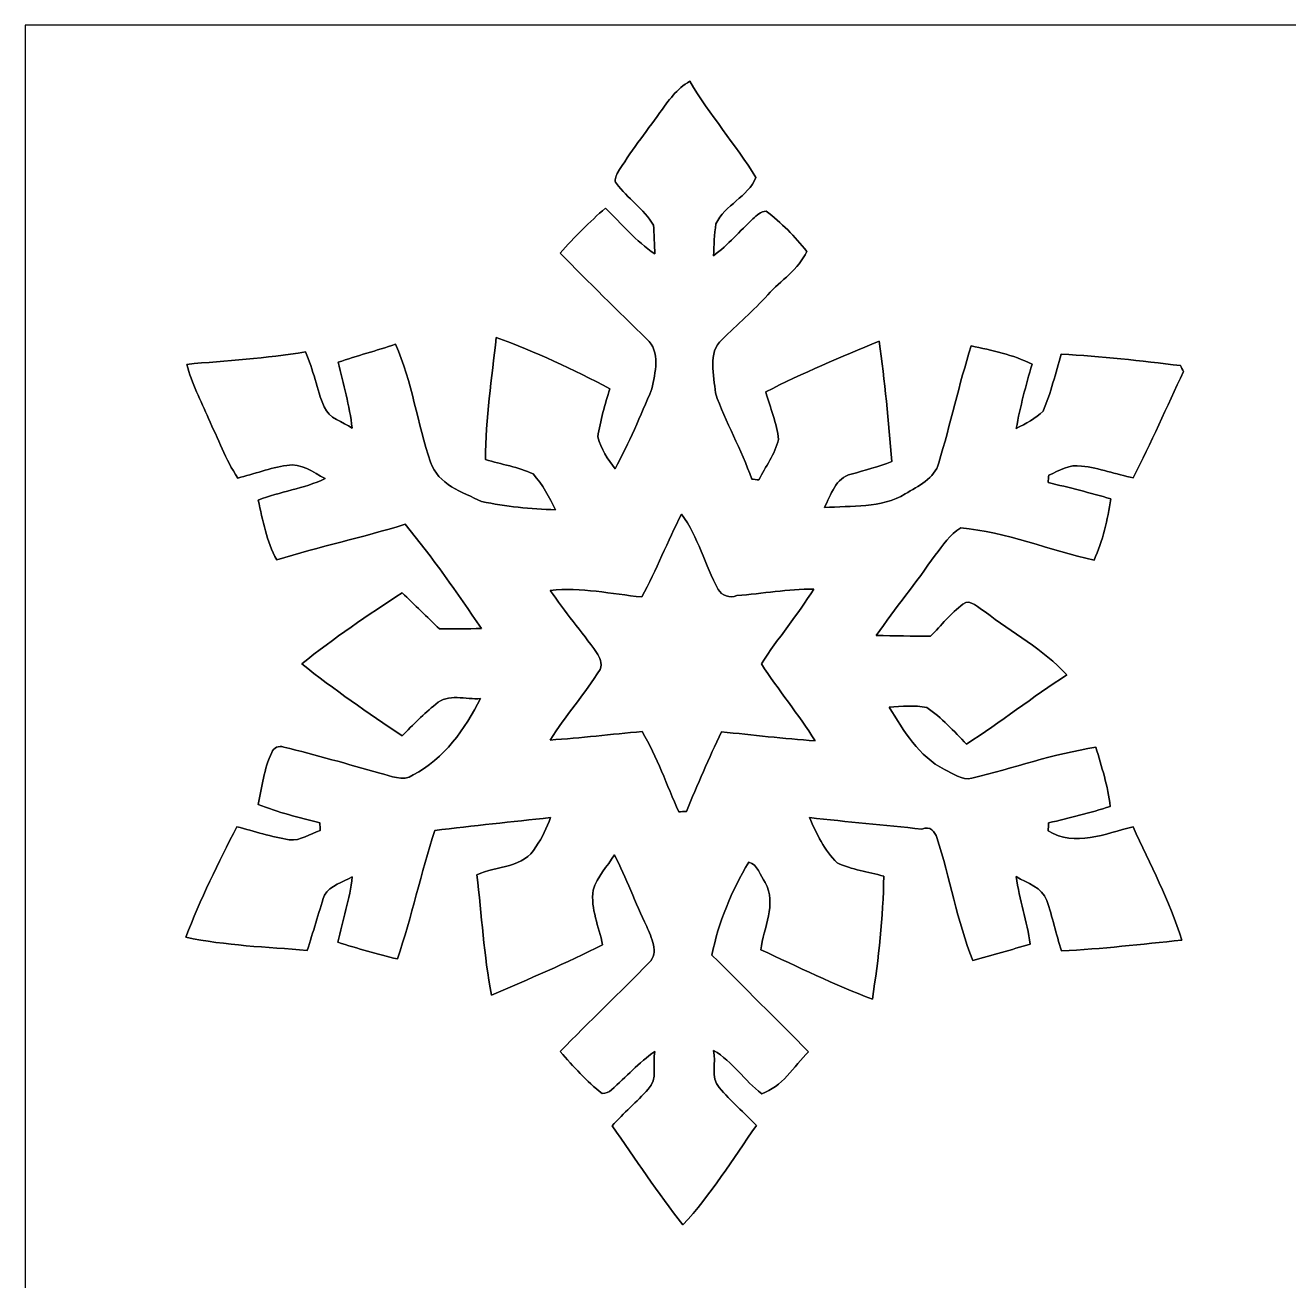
# Model space of a CAD drawing. Header units: centimetres. Extents: x -16.8 to 16.8, y -16.7 to 16.7.
# Drawn here: x -16.77 to 0, y 0 to 16.67 of the extents above; entities that cross this region are included whole.
import ezdxf

# ---------------------------------------------------------------- set-up
doc = ezdxf.new("R2010")
doc.units = ezdxf.units.CM
doc.header["$MEASUREMENT"] = 0
doc.layers.add('Layer 1', color=7, linetype='Continuous')

msp = doc.modelspace()

# ---------------------------------------------------------------- linework, layer by layer
at = {"layer": 'Layer 1', "color": 7}
for points, knots in [([(-16.77458, 16.66875), (-16.77458, 16.66875), (16.77458, 16.66875), (16.77458, 16.66875), (16.77458, 16.66875), (16.77458, 16.66875), (16.77458, -16.66875), (16.77458, -16.66875), (16.77458, -16.66875), (16.77458, -16.66875), (-16.77458, -16.66875), (-16.77458, -16.66875), (-16.77458, -16.66875), (-16.77458, -16.66875), (-16.77458, 16.66875), (-16.77458, 16.66875), (-16.77458, 16.66875), (-16.77458, 16.66875), (-16.77458, 16.66875), (-16.77458, 16.66875)], [0, 0, 0, 0, 0.16666667, 0.16666667, 0.16666667, 0.16666667, 0.33333333, 0.33333333, 0.33333333, 0.33333333, 0.5, 0.5, 0.5, 0.5, 0.66666667, 0.66666667, 0.66666667, 0.66666667, 1, 1, 1, 1]), ([(-8.34954, 15.50917), (-8.53899, 15.24035), (-8.74607, 14.98353), (-8.9154, 14.70131), (-8.9154, 14.70131), (-8.93304, 14.6625), (-8.95879, 14.60782), (-8.92704, 14.56937), (-8.92704, 14.56937), (-8.77782, 14.37217), (-8.56333, 14.22894), (-8.43315, 14.01621), (-8.43315, 14.01621), (-8.42892, 13.92096), (-8.42045, 13.73046), (-8.41657, 13.63521), (-8.41657, 13.63521), (-8.66634, 13.7989), (-8.85825, 14.0335), (-9.06921, 14.24164), (-9.06921, 14.24164), (-9.28441, 14.05819), (-9.48408, 13.85641), (-9.67211, 13.64509), (-9.67211, 13.64509), (-9.29711, 13.25562), (-8.90799, 12.88062), (-8.52135, 12.50315), (-8.52135, 12.50315), (-8.33684, 12.33452), (-8.41234, 12.05477), (-8.45608, 11.84063), (-8.45608, 11.84063), (-8.60284, 11.48009), (-8.76371, 11.12379), (-8.94292, 10.77807), (-8.94292, 10.77807), (-9.04416, 10.90436), (-9.12671, 11.04653), (-9.17258, 11.20246), (-9.17258, 11.20246), (-9.14118, 11.42118), (-9.07944, 11.63355), (-9.01206, 11.84346), (-9.01206, 11.84346), (-9.50031, 12.09957), (-10.0016, 12.3384), (-10.5216, 12.52255), (-10.5216, 12.52255), (-10.58122, 11.98457), (-10.66377, 11.44658), (-10.66377, 10.90401), (-10.66377, 10.90401), (-10.45422, 10.83733), (-10.22914, 10.80488), (-10.02983, 10.71139), (-10.02983, 10.71139), (-9.90776, 10.56993), (-9.81498, 10.40412), (-9.73596, 10.23514), (-9.73596, 10.23514), (-10.0644, 10.2489), (-10.39566, 10.27324), (-10.71598, 10.34768), (-10.71598, 10.34768), (-10.97104, 10.46656), (-11.29594, 10.57487), (-11.39331, 10.86838), (-11.39331, 10.86838), (-11.56864, 11.38449), (-11.63849, 11.93271), (-11.85863, 12.43471), (-11.85863, 12.43471), (-12.1098, 12.34652), (-12.36874, 12.28231), (-12.62027, 12.19482), (-12.62027, 12.19482), (-12.54619, 11.90625), (-12.47175, 11.61732), (-12.43365, 11.32134), (-12.43365, 11.32134), (-12.56101, 11.40495), (-12.74163, 11.44834), (-12.80583, 11.60145), (-12.80583, 11.60145), (-12.90814, 11.83781), (-12.94483, 12.09781), (-13.0556, 12.33099), (-13.0556, 12.33099), (-13.57701, 12.24739), (-14.10476, 12.21669), (-14.63005, 12.16695), (-14.63005, 12.16695), (-14.56549, 11.91542), (-14.44413, 11.68435), (-14.34218, 11.44693), (-14.34218, 11.44693), (-14.21624, 11.18235), (-14.1157, 10.9033), (-13.95377, 10.65742), (-13.95377, 10.65742), (-13.73611, 10.70998), (-13.5255, 10.79253), (-13.3036, 10.82499), (-13.3036, 10.82499), (-13.10852, 10.86414), (-12.95471, 10.73009), (-12.79384, 10.64966), (-12.79384, 10.64966), (-13.07571, 10.51384), (-13.39286, 10.47785), (-13.68319, 10.36391), (-13.68319, 10.36391), (-13.61793, 10.09544), (-13.57242, 9.81534), (-13.43589, 9.57157), (-13.43589, 9.57157), (-12.87216, 9.74478), (-12.29466, 9.86825), (-11.73127, 10.04358), (-11.73127, 10.04358), (-11.36721, 9.60332), (-11.04089, 9.13236), (-10.71845, 8.6614), (-10.71845, 8.6614), (-10.90366, 8.6487), (-11.08992, 8.65611), (-11.27513, 8.65364), (-11.27513, 8.65364), (-11.43988, 8.8138), (-11.60427, 8.97361), (-11.76902, 9.13342), (-11.76902, 9.13342), (-12.22657, 8.83849), (-12.67707, 8.53158), (-13.10181, 8.19079), (-13.10181, 8.19079), (-12.67707, 7.84895), (-12.22446, 7.54027), (-11.77184, 7.23618), (-11.77184, 7.23618), (-11.62509, 7.37764), (-11.48468, 7.52687), (-11.32558, 7.65492), (-11.32558, 7.65492), (-11.16295, 7.8045), (-10.92376, 7.71207), (-10.72903, 7.72866), (-10.72903, 7.72866), (-10.93541, 7.32719), (-11.21516, 6.9282), (-11.62262, 6.71548), (-11.62262, 6.71548), (-11.76091, 6.61987), (-11.92601, 6.70772), (-12.06782, 6.737), (-12.06782, 6.737), (-12.49045, 6.86188), (-12.9159, 6.97865), (-13.34347, 7.08589), (-13.34347, 7.08589), (-13.40626, 7.10882), (-13.47893, 7.07743), (-13.50292, 7.01428), (-13.50292, 7.01428), (-13.60346, 6.79767), (-13.62957, 6.55532), (-13.68425, 6.3246), (-13.68425, 6.3246), (-13.41896, 6.2163), (-13.13921, 6.15174), (-12.86263, 6.07766), (-12.86263, 6.07766), (-12.86157, 6.05226), (-12.8591, 6.00146), (-12.85804, 5.97606), (-12.85804, 5.97606), (-12.99281, 5.93372), (-13.12157, 5.83706), (-13.26903, 5.85364), (-13.26903, 5.85364), (-13.50469, 5.89456), (-13.73329, 5.96512), (-13.96365, 6.02791), (-13.96365, 6.02791), (-14.21448, 5.55131), (-14.44907, 5.06271), (-14.64451, 4.56036), (-14.64451, 4.56036), (-14.11393, 4.45029), (-13.5696, 4.42948), (-13.03091, 4.38609), (-13.03091, 4.38609), (-12.95083, 4.62915), (-12.88486, 4.87715), (-12.80195, 5.11916), (-12.80195, 5.11916), (-12.72611, 5.25392), (-12.55642, 5.28779), (-12.43295, 5.36399), (-12.43295, 5.36399), (-12.4647, 5.06765), (-12.56065, 4.78473), (-12.62309, 4.49439), (-12.62309, 4.49439), (-12.3631, 4.41078), (-12.10063, 4.33246), (-11.83393, 4.2732), (-11.83393, 4.2732), (-11.64273, 4.83411), (-11.52031, 5.41479), (-11.33793, 5.97817), (-11.33793, 5.97817), (-10.82675, 6.04167), (-10.31381, 6.09141), (-9.80193, 6.14997), (-9.80193, 6.14997), (-9.84814, 6.01274), (-9.91023, 5.88045), (-9.99596, 5.76298), (-9.99596, 5.76298), (-10.14589, 5.47405), (-10.51666, 5.51533), (-10.77807, 5.38868), (-10.77807, 5.38868), (-10.71598, 4.85599), (-10.68564, 4.31835), (-10.5851, 3.7906), (-10.5851, 3.7906), (-10.09015, 4.0072), (-9.59097, 4.21569), (-9.10943, 4.46052), (-9.10943, 4.46052), (-9.15811, 4.70112), (-9.271, 4.93571), (-9.23502, 5.18583), (-9.23502, 5.18583), (-9.18139, 5.36222), (-9.04663, 5.50016), (-8.95279, 5.65468), (-8.95279, 5.65468), (-8.79193, 5.34635), (-8.67763, 5.0165), (-8.52346, 4.70464), (-8.52346, 4.70464), (-8.46808, 4.56106), (-8.35272, 4.35434), (-8.49171, 4.22416), (-8.49171, 4.22416), (-8.87977, 3.82552), (-9.28546, 3.44382), (-9.6714, 3.04236), (-9.6714, 3.04236), (-9.49854, 2.84445), (-9.32251, 2.64619), (-9.11437, 2.48461), (-9.11437, 2.48461), (-9.06886, 2.48567), (-9.02476, 2.50366), (-8.99125, 2.53541), (-8.99125, 2.53541), (-8.79934, 2.70475), (-8.62577, 2.89525), (-8.41763, 3.04553), (-8.41763, 3.04553), (-8.4515, 2.88466), (-8.37106, 2.673), (-8.50265, 2.54247), (-8.50265, 2.54247), (-8.65823, 2.37631), (-8.82968, 2.22603), (-8.98313, 2.0574), (-8.98313, 2.0574), (-8.67798, 1.61325), (-8.37389, 1.16734), (-8.04333, 0.74119), (-8.04333, 0.74119), (-7.67292, 1.14229), (-7.38011, 1.61219), (-7.0679, 2.05916), (-7.0679, 2.05916), (-7.22771, 2.23238), (-7.40939, 2.38513), (-7.56179, 2.56505), (-7.56179, 2.56505), (-7.68421, 2.69558), (-7.59707, 2.9016), (-7.63552, 3.05611), (-7.63552, 3.05611), (-7.38293, 2.91324), (-7.22806, 2.6543), (-6.99735, 2.48356), (-6.99735, 2.48356), (-6.72924, 2.57034), (-6.56731, 2.84409), (-6.37646, 3.03953), (-6.37646, 3.03953), (-6.79979, 3.47098), (-7.23089, 3.89467), (-7.65739, 4.32329), (-7.65739, 4.32329), (-7.57343, 4.75791), (-7.39493, 5.17843), (-7.1695, 5.55696), (-7.1695, 5.55696), (-7.04638, 5.52909), (-7.01887, 5.37528), (-6.95113, 5.28602), (-6.95113, 5.28602), (-6.79379, 5.0038), (-6.97371, 4.68454), (-7.01005, 4.39349), (-7.01005, 4.39349), (-6.51792, 4.17054), (-6.03321, 3.92924), (-5.52768, 3.73803), (-5.52768, 3.73803), (-5.44442, 4.27884), (-5.38445, 4.82388), (-5.37704, 5.37175), (-5.37704, 5.37175), (-5.58412, 5.42819), (-5.80143, 5.45677), (-5.99687, 5.54814), (-5.99687, 5.54814), (-6.16409, 5.71606), (-6.26921, 5.93302), (-6.36094, 6.14892), (-6.36094, 6.14892), (-5.86458, 6.09036), (-5.36646, 6.05367), (-4.87045, 5.9944), (-4.87045, 5.9944), (-4.76003, 6.04732), (-4.699, 5.95842), (-4.67078, 5.88327), (-4.67078, 5.88327), (-4.49686, 5.34458), (-4.40443, 4.78049), (-4.19523, 4.25309), (-4.19523, 4.25309), (-3.94088, 4.32576), (-3.68512, 4.3942), (-3.43076, 4.46758), (-3.43076, 4.46758), (-3.47627, 4.77026), (-3.57646, 5.06166), (-3.61703, 5.3654), (-3.61703, 5.3654), (-3.47345, 5.27579), (-3.27237, 5.22464), (-3.21204, 5.04931), (-3.21204, 5.04931), (-3.13655, 4.82953), (-3.08857, 4.60093), (-3.0159, 4.37974), (-3.0159, 4.37974), (-2.4825, 4.40549), (-1.95121, 4.46793), (-1.41958, 4.5212), (-1.41958, 4.5212), (-1.5808, 5.04437), (-1.84009, 5.53085), (-2.06693, 6.02791), (-2.06693, 6.02791), (-2.43558, 5.93619), (-2.83492, 5.75451), (-3.1944, 5.97288), (-3.1944, 5.97288), (-3.19299, 5.99934), (-3.19017, 6.05226), (-3.18876, 6.07871), (-3.18876, 6.07871), (-2.91289, 6.14151), (-2.63843, 6.21171), (-2.36855, 6.29708), (-2.36855, 6.29708), (-2.40101, 6.56625), (-2.48356, 6.82484), (-2.56152, 7.08307), (-2.56152, 7.08307), (-3.12138, 6.99594), (-3.65689, 6.80508), (-4.20617, 6.67209), (-4.20617, 6.67209), (-4.33917, 6.63892), (-4.45664, 6.7377), (-4.57094, 6.78744), (-4.57094, 6.78744), (-4.91208, 6.9596), (-5.11069, 7.30215), (-5.30437, 7.61471), (-5.30437, 7.61471), (-5.13856, 7.626), (-4.96746, 7.64293), (-4.80448, 7.61118), (-4.80448, 7.61118), (-4.60622, 7.47818), (-4.44606, 7.29474), (-4.27919, 7.12505), (-4.27919, 7.12505), (-3.82517, 7.41609), (-3.40007, 7.75053), (-2.94781, 8.04439), (-2.94781, 8.04439), (-3.25473, 8.38623), (-3.67418, 8.60107), (-4.03225, 8.88259), (-4.03225, 8.88259), (-4.11268, 8.92069), (-4.22557, 9.06533), (-4.32541, 8.98243), (-4.32541, 8.98243), (-4.48628, 8.86072), (-4.61328, 8.70056), (-4.75474, 8.55768), (-4.75474, 8.55768), (-4.99533, 8.55839), (-5.23558, 8.56121), (-5.47582, 8.5665), (-5.47582, 8.5665), (-5.22393, 8.92881), (-4.94453, 9.27135), (-4.69441, 9.63471), (-4.69441, 9.63471), (-4.5907, 9.76277), (-4.49721, 9.90812), (-4.35398, 9.99596), (-4.35398, 9.99596), (-3.74721, 9.93987), (-3.17676, 9.69786), (-2.58445, 9.56698), (-2.58445, 9.56698), (-2.46874, 9.82486), (-2.40383, 10.10285), (-2.36114, 10.38154), (-2.36114, 10.38154), (-2.63701, 10.46127), (-2.91606, 10.53006), (-3.19476, 10.59956), (-3.19476, 10.59956), (-3.19264, 10.6239), (-3.18805, 10.67294), (-3.18594, 10.69728), (-3.18594, 10.69728), (-3.04553, 10.75267), (-2.90971, 10.84509), (-2.7499, 10.81581), (-2.7499, 10.81581), (-2.51601, 10.79147), (-2.29411, 10.70504), (-2.0634, 10.6613), (-2.0634, 10.6613), (-1.82915, 11.12555), (-1.61713, 11.60039), (-1.39806, 12.0717), (-1.39806, 12.0717), (-1.40794, 12.09111), (-1.42734, 12.13026), (-1.43722, 12.14967), (-1.43722, 12.14967), (-1.96321, 12.21246), (-2.49026, 12.27596), (-3.01978, 12.30171), (-3.01978, 12.30171), (-3.09598, 12.04877), (-3.15701, 11.78983), (-3.25967, 11.54606), (-3.25967, 11.54606), (-3.36197, 11.44799), (-3.49144, 11.38026), (-3.61774, 11.31605), (-3.61774, 11.31605), (-3.56411, 11.60427), (-3.49144, 11.88791), (-3.40748, 12.16836), (-3.40748, 12.16836), (-3.66078, 12.29501), (-3.94123, 12.35216), (-4.21569, 12.41249), (-4.21569, 12.41249), (-4.37621, 11.89919), (-4.49263, 11.3732), (-4.64644, 10.85779), (-4.64644, 10.85779), (-4.69971, 10.6486), (-4.9209, 10.55052), (-5.09058, 10.44787), (-5.09058, 10.44787), (-5.41055, 10.25137), (-5.80672, 10.29229), (-6.1655, 10.26477), (-6.1655, 10.26477), (-6.07766, 10.43129), (-6.01521, 10.66377), (-5.80743, 10.70822), (-5.80743, 10.70822), (-5.62751, 10.76149), (-5.44513, 10.80911), (-5.26909, 10.87579), (-5.26909, 10.87579), (-5.31566, 11.40919), (-5.36081, 11.94329), (-5.43842, 12.47352), (-5.43842, 12.47352), (-5.94431, 12.26079), (-6.45583, 12.05583), (-6.94231, 11.80077), (-6.94231, 11.80077), (-6.88693, 11.59051), (-6.79309, 11.38661), (-6.77369, 11.16894), (-6.77369, 11.16894), (-6.82308, 10.97527), (-6.94584, 10.80805), (-7.03721, 10.63272), (-7.03721, 10.63272), (-7.06049, 10.63554), (-7.10671, 10.64119), (-7.12999, 10.64401), (-7.12999, 10.64401), (-7.26475, 11.0363), (-7.47889, 11.39649), (-7.61259, 11.78842), (-7.61259, 11.78842), (-7.62706, 12.01491), (-7.7216, 12.32253), (-7.52228, 12.49609), (-7.52228, 12.49609), (-7.32226, 12.69612), (-7.10565, 12.87956), (-6.91656, 13.09052), (-6.91656, 13.09052), (-6.74688, 13.28138), (-6.50558, 13.42496), (-6.39974, 13.66555), (-6.39974, 13.66555), (-6.55355, 13.86699), (-6.73841, 14.04585), (-6.93773, 14.20213), (-6.93773, 14.20213), (-7.00934, 14.19684), (-7.06402, 14.14639), (-7.11376, 14.09982), (-7.11376, 14.09982), (-7.28592, 13.93472), (-7.44361, 13.75269), (-7.63517, 13.60911), (-7.63517, 13.60911), (-7.63411, 13.75163), (-7.62423, 13.89309), (-7.60589, 14.03315), (-7.60589, 14.03315), (-7.48736, 14.28291), (-7.17726, 14.39086), (-7.0739, 14.64733), (-7.0739, 14.64733), (-7.34624, 15.08689), (-7.68668, 15.48024), (-7.95267, 15.92474), (-7.95267, 15.92474), (-8.12271, 15.82773), (-8.23701, 15.66369), (-8.34954, 15.50917), (-8.34954, 15.50917), (-8.34954, 15.50917), (-8.34954, 15.50917), (-8.34954, 15.50917)], [0, 0, 0, 0, 0.00699301, 0.00699301, 0.00699301, 0.00699301, 0.01398601, 0.01398601, 0.01398601, 0.01398601, 0.02097902, 0.02097902, 0.02097902, 0.02097902, 0.02797203, 0.02797203, 0.02797203, 0.02797203, 0.03496503, 0.03496503, 0.03496503, 0.03496503, 0.04195804, 0.04195804, 0.04195804, 0.04195804, 0.04895105, 0.04895105, 0.04895105, 0.04895105, 0.05594406, 0.05594406, 0.05594406, 0.05594406, 0.06293706, 0.06293706, 0.06293706, 0.06293706, 0.06993007, 0.06993007, 0.06993007, 0.06993007, 0.07692308, 0.07692308, 0.07692308, 0.07692308, 0.08391608, 0.08391608, 0.08391608, 0.08391608, 0.09090909, 0.09090909, 0.09090909, 0.09090909, 0.0979021, 0.0979021, 0.0979021, 0.0979021, 0.1048951, 0.1048951, 0.1048951, 0.1048951, 0.11188811, 0.11188811, 0.11188811, 0.11188811, 0.11888112, 0.11888112, 0.11888112, 0.11888112, 0.12587413, 0.12587413, 0.12587413, 0.12587413, 0.13286713, 0.13286713, 0.13286713, 0.13286713, 0.13986014, 0.13986014, 0.13986014, 0.13986014, 0.14685315, 0.14685315, 0.14685315, 0.14685315, 0.15384615, 0.15384615, 0.15384615, 0.15384615, 0.16083916, 0.16083916, 0.16083916, 0.16083916, 0.16783217, 0.16783217, 0.16783217, 0.16783217, 0.17482517, 0.17482517, 0.17482517, 0.17482517, 0.18181818, 0.18181818, 0.18181818, 0.18181818, 0.18881119, 0.18881119, 0.18881119, 0.18881119, 0.1958042, 0.1958042, 0.1958042, 0.1958042, 0.2027972, 0.2027972, 0.2027972, 0.2027972, 0.20979021, 0.20979021, 0.20979021, 0.20979021, 0.21678322, 0.21678322, 0.21678322, 0.21678322, 0.22377622, 0.22377622, 0.22377622, 0.22377622, 0.23076923, 0.23076923, 0.23076923, 0.23076923, 0.23776224, 0.23776224, 0.23776224, 0.23776224, 0.24475524, 0.24475524, 0.24475524, 0.24475524, 0.25174825, 0.25174825, 0.25174825, 0.25174825, 0.25874126, 0.25874126, 0.25874126, 0.25874126, 0.26573427, 0.26573427, 0.26573427, 0.26573427, 0.27272727, 0.27272727, 0.27272727, 0.27272727, 0.27972028, 0.27972028, 0.27972028, 0.27972028, 0.28671329, 0.28671329, 0.28671329, 0.28671329, 0.29370629, 0.29370629, 0.29370629, 0.29370629, 0.3006993, 0.3006993, 0.3006993, 0.3006993, 0.30769231, 0.30769231, 0.30769231, 0.30769231, 0.31468531, 0.31468531, 0.31468531, 0.31468531, 0.32167832, 0.32167832, 0.32167832, 0.32167832, 0.32867133, 0.32867133, 0.32867133, 0.32867133, 0.33566434, 0.33566434, 0.33566434, 0.33566434, 0.34265734, 0.34265734, 0.34265734, 0.34265734, 0.34965035, 0.34965035, 0.34965035, 0.34965035, 0.35664336, 0.35664336, 0.35664336, 0.35664336, 0.36363636, 0.36363636, 0.36363636, 0.36363636, 0.37062937, 0.37062937, 0.37062937, 0.37062937, 0.37762238, 0.37762238, 0.37762238, 0.37762238, 0.38461538, 0.38461538, 0.38461538, 0.38461538, 0.39160839, 0.39160839, 0.39160839, 0.39160839, 0.3986014, 0.3986014, 0.3986014, 0.3986014, 0.40559441, 0.40559441, 0.40559441, 0.40559441, 0.41258741, 0.41258741, 0.41258741, 0.41258741, 0.41958042, 0.41958042, 0.41958042, 0.41958042, 0.42657343, 0.42657343, 0.42657343, 0.42657343, 0.43356643, 0.43356643, 0.43356643, 0.43356643, 0.44055944, 0.44055944, 0.44055944, 0.44055944, 0.44755245, 0.44755245, 0.44755245, 0.44755245, 0.45454545, 0.45454545, 0.45454545, 0.45454545, 0.46153846, 0.46153846, 0.46153846, 0.46153846, 0.46853147, 0.46853147, 0.46853147, 0.46853147, 0.47552448, 0.47552448, 0.47552448, 0.47552448, 0.48251748, 0.48251748, 0.48251748, 0.48251748, 0.48951049, 0.48951049, 0.48951049, 0.48951049, 0.4965035, 0.4965035, 0.4965035, 0.4965035, 0.5034965, 0.5034965, 0.5034965, 0.5034965, 0.51048951, 0.51048951, 0.51048951, 0.51048951, 0.51748252, 0.51748252, 0.51748252, 0.51748252, 0.52447552, 0.52447552, 0.52447552, 0.52447552, 0.53146853, 0.53146853, 0.53146853, 0.53146853, 0.53846154, 0.53846154, 0.53846154, 0.53846154, 0.54545455, 0.54545455, 0.54545455, 0.54545455, 0.55244755, 0.55244755, 0.55244755, 0.55244755, 0.55944056, 0.55944056, 0.55944056, 0.55944056, 0.56643357, 0.56643357, 0.56643357, 0.56643357, 0.57342657, 0.57342657, 0.57342657, 0.57342657, 0.58041958, 0.58041958, 0.58041958, 0.58041958, 0.58741259, 0.58741259, 0.58741259, 0.58741259, 0.59440559, 0.59440559, 0.59440559, 0.59440559, 0.6013986, 0.6013986, 0.6013986, 0.6013986, 0.60839161, 0.60839161, 0.60839161, 0.60839161, 0.61538462, 0.61538462, 0.61538462, 0.61538462, 0.62237762, 0.62237762, 0.62237762, 0.62237762, 0.62937063, 0.62937063, 0.62937063, 0.62937063, 0.63636364, 0.63636364, 0.63636364, 0.63636364, 0.64335664, 0.64335664, 0.64335664, 0.64335664, 0.65034965, 0.65034965, 0.65034965, 0.65034965, 0.65734266, 0.65734266, 0.65734266, 0.65734266, 0.66433566, 0.66433566, 0.66433566, 0.66433566, 0.67132867, 0.67132867, 0.67132867, 0.67132867, 0.67832168, 0.67832168, 0.67832168, 0.67832168, 0.68531469, 0.68531469, 0.68531469, 0.68531469, 0.69230769, 0.69230769, 0.69230769, 0.69230769, 0.6993007, 0.6993007, 0.6993007, 0.6993007, 0.70629371, 0.70629371, 0.70629371, 0.70629371, 0.71328671, 0.71328671, 0.71328671, 0.71328671, 0.72027972, 0.72027972, 0.72027972, 0.72027972, 0.72727273, 0.72727273, 0.72727273, 0.72727273, 0.73426573, 0.73426573, 0.73426573, 0.73426573, 0.74125874, 0.74125874, 0.74125874, 0.74125874, 0.74825175, 0.74825175, 0.74825175, 0.74825175, 0.75524476, 0.75524476, 0.75524476, 0.75524476, 0.76223776, 0.76223776, 0.76223776, 0.76223776, 0.76923077, 0.76923077, 0.76923077, 0.76923077, 0.77622378, 0.77622378, 0.77622378, 0.77622378, 0.78321678, 0.78321678, 0.78321678, 0.78321678, 0.79020979, 0.79020979, 0.79020979, 0.79020979, 0.7972028, 0.7972028, 0.7972028, 0.7972028, 0.8041958, 0.8041958, 0.8041958, 0.8041958, 0.81118881, 0.81118881, 0.81118881, 0.81118881, 0.81818182, 0.81818182, 0.81818182, 0.81818182, 0.82517483, 0.82517483, 0.82517483, 0.82517483, 0.83216783, 0.83216783, 0.83216783, 0.83216783, 0.83916084, 0.83916084, 0.83916084, 0.83916084, 0.84615385, 0.84615385, 0.84615385, 0.84615385, 0.85314685, 0.85314685, 0.85314685, 0.85314685, 0.86013986, 0.86013986, 0.86013986, 0.86013986, 0.86713287, 0.86713287, 0.86713287, 0.86713287, 0.87412587, 0.87412587, 0.87412587, 0.87412587, 0.88111888, 0.88111888, 0.88111888, 0.88111888, 0.88811189, 0.88811189, 0.88811189, 0.88811189, 0.8951049, 0.8951049, 0.8951049, 0.8951049, 0.9020979, 0.9020979, 0.9020979, 0.9020979, 0.90909091, 0.90909091, 0.90909091, 0.90909091, 0.91608392, 0.91608392, 0.91608392, 0.91608392, 0.92307692, 0.92307692, 0.92307692, 0.92307692, 0.93006993, 0.93006993, 0.93006993, 0.93006993, 0.93706294, 0.93706294, 0.93706294, 0.93706294, 0.94405594, 0.94405594, 0.94405594, 0.94405594, 0.95104895, 0.95104895, 0.95104895, 0.95104895, 0.95804196, 0.95804196, 0.95804196, 0.95804196, 0.96503497, 0.96503497, 0.96503497, 0.96503497, 0.97202797, 0.97202797, 0.97202797, 0.97202797, 0.97902098, 0.97902098, 0.97902098, 0.97902098, 0.98601399, 0.98601399, 0.98601399, 0.98601399, 1, 1, 1, 1]), ([(-8.58732, 9.07874), (-8.39223, 9.43575), (-8.24936, 9.81745), (-8.06027, 10.17729), (-8.06027, 10.17729), (-7.83978, 9.87637), (-7.75406, 9.50313), (-7.57379, 9.17963), (-7.57379, 9.17963), (-7.52863, 9.09567), (-7.42139, 9.05686), (-7.32684, 9.09814), (-7.32684, 9.09814), (-6.98571, 9.12177), (-6.6481, 9.18316), (-6.3052, 9.18386), (-6.3052, 9.18386), (-6.51933, 8.84061), (-6.78109, 8.53052), (-7.00158, 8.19115), (-7.00158, 8.19115), (-6.77369, 7.84331), (-6.51016, 7.51981), (-6.28756, 7.16844), (-6.28756, 7.16844), (-6.70313, 7.19455), (-7.11659, 7.24888), (-7.53145, 7.28592), (-7.53145, 7.28592), (-7.69726, 6.93914), (-7.85142, 6.58707), (-7.99783, 6.23147), (-7.99783, 6.23147), (-8.02252, 6.23006), (-8.07226, 6.22723), (-8.09696, 6.22547), (-8.09696, 6.22547), (-8.25853, 6.58107), (-8.38659, 6.95325), (-8.58414, 7.29086), (-8.58414, 7.29086), (-8.99231, 7.2577), (-9.39835, 7.20266), (-9.80687, 7.17903), (-9.80687, 7.17903), (-9.6012, 7.50252), (-9.34685, 7.79286), (-9.14153, 8.11636), (-9.14153, 8.11636), (-9.11084, 8.20244), (-9.14647, 8.27476), (-9.19092, 8.34037), (-9.19092, 8.34037), (-9.38601, 8.62259), (-9.6139, 8.88047), (-9.80369, 9.16622), (-9.80369, 9.16622), (-9.39553, 9.21032), (-8.9916, 9.11754), (-8.58732, 9.07874)], [0, 0, 0, 0, 0.0625, 0.0625, 0.0625, 0.0625, 0.125, 0.125, 0.125, 0.125, 0.1875, 0.1875, 0.1875, 0.1875, 0.25, 0.25, 0.25, 0.25, 0.3125, 0.3125, 0.3125, 0.3125, 0.375, 0.375, 0.375, 0.375, 0.4375, 0.4375, 0.4375, 0.4375, 0.5, 0.5, 0.5, 0.5, 0.5625, 0.5625, 0.5625, 0.5625, 0.625, 0.625, 0.625, 0.625, 0.6875, 0.6875, 0.6875, 0.6875, 0.75, 0.75, 0.75, 0.75, 0.8125, 0.8125, 0.8125, 0.8125, 0.875, 0.875, 0.875, 0.875, 1, 1, 1, 1])]:
    msp.add_open_spline(points, degree=3, knots=knots, dxfattribs=at)
at = {"layer": 'Layer 1', "color": 8}
for points, knots in [([(-8.34954, 15.50917), (-8.23701, 15.66369), (-8.12271, 15.82773), (-7.95267, 15.92474), (-7.95267, 15.92474), (-7.68668, 15.48024), (-7.34624, 15.08689), (-7.0739, 14.64733), (-7.0739, 14.64733), (-7.17726, 14.39086), (-7.48736, 14.28291), (-7.60589, 14.03315), (-7.60589, 14.03315), (-7.62423, 13.89309), (-7.63411, 13.75163), (-7.63517, 13.60911), (-7.63517, 13.60911), (-7.44361, 13.75269), (-7.28592, 13.93472), (-7.11376, 14.09982), (-7.11376, 14.09982), (-7.06402, 14.14639), (-7.00934, 14.19684), (-6.93773, 14.20213), (-6.93773, 14.20213), (-6.73841, 14.04585), (-6.55355, 13.86699), (-6.39974, 13.66555), (-6.39974, 13.66555), (-6.50558, 13.42496), (-6.74688, 13.28138), (-6.91656, 13.09052), (-6.91656, 13.09052), (-7.10565, 12.87956), (-7.32226, 12.69612), (-7.52228, 12.49609), (-7.52228, 12.49609), (-7.7216, 12.32253), (-7.62706, 12.01491), (-7.61259, 11.78842), (-7.61259, 11.78842), (-7.47889, 11.39649), (-7.26475, 11.0363), (-7.12999, 10.64401), (-7.12999, 10.64401), (-7.10671, 10.64119), (-7.06049, 10.63554), (-7.03721, 10.63272), (-7.03721, 10.63272), (-6.94584, 10.80805), (-6.82308, 10.97527), (-6.77369, 11.16894), (-6.77369, 11.16894), (-6.79309, 11.38661), (-6.88693, 11.59051), (-6.94231, 11.80077), (-6.94231, 11.80077), (-6.45583, 12.05583), (-5.94431, 12.26079), (-5.43842, 12.47352), (-5.43842, 12.47352), (-5.36081, 11.94329), (-5.31566, 11.40919), (-5.26909, 10.87579), (-5.26909, 10.87579), (-5.44513, 10.80911), (-5.62751, 10.76149), (-5.80743, 10.70822), (-5.80743, 10.70822), (-6.01521, 10.66377), (-6.07766, 10.43129), (-6.1655, 10.26477), (-6.1655, 10.26477), (-5.80672, 10.29229), (-5.41055, 10.25137), (-5.09058, 10.44787), (-5.09058, 10.44787), (-4.9209, 10.55052), (-4.69971, 10.6486), (-4.64644, 10.85779), (-4.64644, 10.85779), (-4.49263, 11.3732), (-4.37621, 11.89919), (-4.21569, 12.41249), (-4.21569, 12.41249), (-3.94123, 12.35216), (-3.66078, 12.29501), (-3.40748, 12.16836), (-3.40748, 12.16836), (-3.49144, 11.88791), (-3.56411, 11.60427), (-3.61774, 11.31605), (-3.61774, 11.31605), (-3.49144, 11.38026), (-3.36197, 11.44799), (-3.25967, 11.54606), (-3.25967, 11.54606), (-3.15701, 11.78983), (-3.09598, 12.04877), (-3.01978, 12.30171), (-3.01978, 12.30171), (-2.49026, 12.27596), (-1.96321, 12.21246), (-1.43722, 12.14967), (-1.43722, 12.14967), (-1.42734, 12.13026), (-1.40794, 12.09111), (-1.39806, 12.0717), (-1.39806, 12.0717), (-1.61713, 11.60039), (-1.82915, 11.12555), (-2.0634, 10.6613), (-2.0634, 10.6613), (-2.29411, 10.70504), (-2.51601, 10.79147), (-2.7499, 10.81581), (-2.7499, 10.81581), (-2.90971, 10.84509), (-3.04553, 10.75267), (-3.18594, 10.69728), (-3.18594, 10.69728), (-3.18805, 10.67294), (-3.19264, 10.6239), (-3.19476, 10.59956), (-3.19476, 10.59956), (-2.91606, 10.53006), (-2.63701, 10.46127), (-2.36114, 10.38154), (-2.36114, 10.38154), (-2.40383, 10.10285), (-2.46874, 9.82486), (-2.58445, 9.56698), (-2.58445, 9.56698), (-3.17676, 9.69786), (-3.74721, 9.93987), (-4.35398, 9.99596), (-4.35398, 9.99596), (-4.49721, 9.90812), (-4.5907, 9.76277), (-4.69441, 9.63471), (-4.69441, 9.63471), (-4.94453, 9.27135), (-5.22393, 8.92881), (-5.47582, 8.5665), (-5.47582, 8.5665), (-5.23558, 8.56121), (-4.99533, 8.55839), (-4.75474, 8.55768), (-4.75474, 8.55768), (-4.61328, 8.70056), (-4.48628, 8.86072), (-4.32541, 8.98243), (-4.32541, 8.98243), (-4.22557, 9.06533), (-4.11268, 8.92069), (-4.03225, 8.88259), (-4.03225, 8.88259), (-3.67418, 8.60107), (-3.25473, 8.38623), (-2.94781, 8.04439), (-2.94781, 8.04439), (-3.40007, 7.75053), (-3.82517, 7.41609), (-4.27919, 7.12505), (-4.27919, 7.12505), (-4.44606, 7.29474), (-4.60622, 7.47818), (-4.80448, 7.61118), (-4.80448, 7.61118), (-4.96746, 7.64293), (-5.13856, 7.626), (-5.30437, 7.61471), (-5.30437, 7.61471), (-5.11069, 7.30215), (-4.91208, 6.9596), (-4.57094, 6.78744), (-4.57094, 6.78744), (-4.45664, 6.7377), (-4.33917, 6.63892), (-4.20617, 6.67209), (-4.20617, 6.67209), (-3.65689, 6.80508), (-3.12138, 6.99594), (-2.56152, 7.08307), (-2.56152, 7.08307), (-2.48356, 6.82484), (-2.40101, 6.56625), (-2.36855, 6.29708), (-2.36855, 6.29708), (-2.63843, 6.21171), (-2.91289, 6.14151), (-3.18876, 6.07871), (-3.18876, 6.07871), (-3.19017, 6.05226), (-3.19299, 5.99934), (-3.1944, 5.97288), (-3.1944, 5.97288), (-2.83492, 5.75451), (-2.43558, 5.93619), (-2.06693, 6.02791), (-2.06693, 6.02791), (-1.84009, 5.53085), (-1.5808, 5.04437), (-1.41958, 4.5212), (-1.41958, 4.5212), (-1.95121, 4.46793), (-2.4825, 4.40549), (-3.0159, 4.37974), (-3.0159, 4.37974), (-3.08857, 4.60093), (-3.13655, 4.82953), (-3.21204, 5.04931), (-3.21204, 5.04931), (-3.27237, 5.22464), (-3.47345, 5.27579), (-3.61703, 5.3654), (-3.61703, 5.3654), (-3.57646, 5.06166), (-3.47627, 4.77026), (-3.43076, 4.46758), (-3.43076, 4.46758), (-3.68512, 4.3942), (-3.94088, 4.32576), (-4.19523, 4.25309), (-4.19523, 4.25309), (-4.40443, 4.78049), (-4.49686, 5.34458), (-4.67078, 5.88327), (-4.67078, 5.88327), (-4.699, 5.95842), (-4.76003, 6.04732), (-4.87045, 5.9944), (-4.87045, 5.9944), (-5.36646, 6.05367), (-5.86458, 6.09036), (-6.36094, 6.14892), (-6.36094, 6.14892), (-6.26921, 5.93302), (-6.16409, 5.71606), (-5.99687, 5.54814), (-5.99687, 5.54814), (-5.80143, 5.45677), (-5.58412, 5.42819), (-5.37704, 5.37175), (-5.37704, 5.37175), (-5.38445, 4.82388), (-5.44442, 4.27884), (-5.52768, 3.73803), (-5.52768, 3.73803), (-6.03321, 3.92924), (-6.51792, 4.17054), (-7.01005, 4.39349), (-7.01005, 4.39349), (-6.97371, 4.68454), (-6.79379, 5.0038), (-6.95113, 5.28602), (-6.95113, 5.28602), (-7.01887, 5.37528), (-7.04638, 5.52909), (-7.1695, 5.55696), (-7.1695, 5.55696), (-7.39493, 5.17843), (-7.57343, 4.75791), (-7.65739, 4.32329), (-7.65739, 4.32329), (-7.23089, 3.89467), (-6.79979, 3.47098), (-6.37646, 3.03953), (-6.37646, 3.03953), (-6.56731, 2.84409), (-6.72924, 2.57034), (-6.99735, 2.48356), (-6.99735, 2.48356), (-7.22806, 2.6543), (-7.38293, 2.91324), (-7.63552, 3.05611), (-7.63552, 3.05611), (-7.59707, 2.9016), (-7.68421, 2.69558), (-7.56179, 2.56505), (-7.56179, 2.56505), (-7.40939, 2.38513), (-7.22771, 2.23238), (-7.0679, 2.05916), (-7.0679, 2.05916), (-7.38011, 1.61219), (-7.67292, 1.14229), (-8.04333, 0.74119), (-8.04333, 0.74119), (-8.37389, 1.16734), (-8.67798, 1.61325), (-8.98313, 2.0574), (-8.98313, 2.0574), (-8.82968, 2.22603), (-8.65823, 2.37631), (-8.50265, 2.54247), (-8.50265, 2.54247), (-8.37106, 2.673), (-8.4515, 2.88466), (-8.41763, 3.04553), (-8.41763, 3.04553), (-8.62577, 2.89525), (-8.79934, 2.70475), (-8.99125, 2.53541), (-8.99125, 2.53541), (-9.02476, 2.50366), (-9.06886, 2.48567), (-9.11437, 2.48461), (-9.11437, 2.48461), (-9.32251, 2.64619), (-9.49854, 2.84445), (-9.6714, 3.04236), (-9.6714, 3.04236), (-9.28546, 3.44382), (-8.87977, 3.82552), (-8.49171, 4.22416), (-8.49171, 4.22416), (-8.35272, 4.35434), (-8.46808, 4.56106), (-8.52346, 4.70464), (-8.52346, 4.70464), (-8.67763, 5.0165), (-8.79193, 5.34635), (-8.95279, 5.65468), (-8.95279, 5.65468), (-9.04663, 5.50016), (-9.18139, 5.36222), (-9.23502, 5.18583), (-9.23502, 5.18583), (-9.271, 4.93571), (-9.15811, 4.70112), (-9.10943, 4.46052), (-9.10943, 4.46052), (-9.59097, 4.21569), (-10.09015, 4.0072), (-10.5851, 3.7906), (-10.5851, 3.7906), (-10.68564, 4.31835), (-10.71598, 4.85599), (-10.77807, 5.38868), (-10.77807, 5.38868), (-10.51666, 5.51533), (-10.14589, 5.47405), (-9.99596, 5.76298), (-9.99596, 5.76298), (-9.91023, 5.88045), (-9.84814, 6.01274), (-9.80193, 6.14997), (-9.80193, 6.14997), (-10.31381, 6.09141), (-10.82675, 6.04167), (-11.33793, 5.97817), (-11.33793, 5.97817), (-11.52031, 5.41479), (-11.64273, 4.83411), (-11.83393, 4.2732), (-11.83393, 4.2732), (-12.10063, 4.33246), (-12.3631, 4.41078), (-12.62309, 4.49439), (-12.62309, 4.49439), (-12.56065, 4.78473), (-12.4647, 5.06765), (-12.43295, 5.36399), (-12.43295, 5.36399), (-12.55642, 5.28779), (-12.72611, 5.25392), (-12.80195, 5.11916), (-12.80195, 5.11916), (-12.88486, 4.87715), (-12.95083, 4.62915), (-13.03091, 4.38609), (-13.03091, 4.38609), (-13.5696, 4.42948), (-14.11393, 4.45029), (-14.64451, 4.56036), (-14.64451, 4.56036), (-14.44907, 5.06271), (-14.21448, 5.55131), (-13.96365, 6.02791), (-13.96365, 6.02791), (-13.73329, 5.96512), (-13.50469, 5.89456), (-13.26903, 5.85364), (-13.26903, 5.85364), (-13.12157, 5.83706), (-12.99281, 5.93372), (-12.85804, 5.97606), (-12.85804, 5.97606), (-12.8591, 6.00146), (-12.86157, 6.05226), (-12.86263, 6.07766), (-12.86263, 6.07766), (-13.13921, 6.15174), (-13.41896, 6.2163), (-13.68425, 6.3246), (-13.68425, 6.3246), (-13.62957, 6.55532), (-13.60346, 6.79767), (-13.50292, 7.01428), (-13.50292, 7.01428), (-13.47893, 7.07743), (-13.40626, 7.10882), (-13.34347, 7.08589), (-13.34347, 7.08589), (-12.9159, 6.97865), (-12.49045, 6.86188), (-12.06782, 6.737), (-12.06782, 6.737), (-11.92601, 6.70772), (-11.76091, 6.61987), (-11.62262, 6.71548), (-11.62262, 6.71548), (-11.21516, 6.9282), (-10.93541, 7.32719), (-10.72903, 7.72866), (-10.72903, 7.72866), (-10.92376, 7.71207), (-11.16295, 7.8045), (-11.32558, 7.65492), (-11.32558, 7.65492), (-11.48468, 7.52687), (-11.62509, 7.37764), (-11.77184, 7.23618), (-11.77184, 7.23618), (-12.22446, 7.54027), (-12.67707, 7.84895), (-13.10181, 8.19079), (-13.10181, 8.19079), (-12.67707, 8.53158), (-12.22657, 8.83849), (-11.76902, 9.13342), (-11.76902, 9.13342), (-11.60427, 8.97361), (-11.43988, 8.8138), (-11.27513, 8.65364), (-11.27513, 8.65364), (-11.08992, 8.65611), (-10.90366, 8.6487), (-10.71845, 8.6614), (-10.71845, 8.6614), (-11.04089, 9.13236), (-11.36721, 9.60332), (-11.73127, 10.04358), (-11.73127, 10.04358), (-12.29466, 9.86825), (-12.87216, 9.74478), (-13.43589, 9.57157), (-13.43589, 9.57157), (-13.57242, 9.81534), (-13.61793, 10.09544), (-13.68319, 10.36391), (-13.68319, 10.36391), (-13.39286, 10.47785), (-13.07571, 10.51384), (-12.79384, 10.64966), (-12.79384, 10.64966), (-12.95471, 10.73009), (-13.10852, 10.86414), (-13.3036, 10.82499), (-13.3036, 10.82499), (-13.5255, 10.79253), (-13.73611, 10.70998), (-13.95377, 10.65742), (-13.95377, 10.65742), (-14.1157, 10.9033), (-14.21624, 11.18235), (-14.34218, 11.44693), (-14.34218, 11.44693), (-14.44413, 11.68435), (-14.56549, 11.91542), (-14.63005, 12.16695), (-14.63005, 12.16695), (-14.10476, 12.21669), (-13.57701, 12.24739), (-13.0556, 12.33099), (-13.0556, 12.33099), (-12.94483, 12.09781), (-12.90814, 11.83781), (-12.80583, 11.60145), (-12.80583, 11.60145), (-12.74163, 11.44834), (-12.56101, 11.40495), (-12.43365, 11.32134), (-12.43365, 11.32134), (-12.47175, 11.61732), (-12.54619, 11.90625), (-12.62027, 12.19482), (-12.62027, 12.19482), (-12.36874, 12.28231), (-12.1098, 12.34652), (-11.85863, 12.43471), (-11.85863, 12.43471), (-11.63849, 11.93271), (-11.56864, 11.38449), (-11.39331, 10.86838), (-11.39331, 10.86838), (-11.29594, 10.57487), (-10.97104, 10.46656), (-10.71598, 10.34768), (-10.71598, 10.34768), (-10.39566, 10.27324), (-10.0644, 10.2489), (-9.73596, 10.23514), (-9.73596, 10.23514), (-9.81498, 10.40412), (-9.90776, 10.56993), (-10.02983, 10.71139), (-10.02983, 10.71139), (-10.22914, 10.80488), (-10.45422, 10.83733), (-10.66377, 10.90401), (-10.66377, 10.90401), (-10.66377, 11.44658), (-10.58122, 11.98457), (-10.5216, 12.52255), (-10.5216, 12.52255), (-10.0016, 12.3384), (-9.50031, 12.09957), (-9.01206, 11.84346), (-9.01206, 11.84346), (-9.07944, 11.63355), (-9.14118, 11.42118), (-9.17258, 11.20246), (-9.17258, 11.20246), (-9.12671, 11.04653), (-9.04416, 10.90436), (-8.94292, 10.77807), (-8.94292, 10.77807), (-8.76371, 11.12379), (-8.60284, 11.48009), (-8.45608, 11.84063), (-8.45608, 11.84063), (-8.41234, 12.05477), (-8.33684, 12.33452), (-8.52135, 12.50315), (-8.52135, 12.50315), (-8.90799, 12.88062), (-9.29711, 13.25562), (-9.67211, 13.64509), (-9.67211, 13.64509), (-9.48408, 13.85641), (-9.28441, 14.05819), (-9.06921, 14.24164), (-9.06921, 14.24164), (-8.85825, 14.0335), (-8.66634, 13.7989), (-8.41657, 13.63521), (-8.41657, 13.63521), (-8.42045, 13.73046), (-8.42892, 13.92096), (-8.43315, 14.01621), (-8.43315, 14.01621), (-8.56333, 14.22894), (-8.77782, 14.37217), (-8.92704, 14.56937), (-8.92704, 14.56937), (-8.95879, 14.60782), (-8.93304, 14.6625), (-8.9154, 14.70131), (-8.9154, 14.70131), (-8.74607, 14.98353), (-8.53899, 15.24035), (-8.34954, 15.50917), (-8.34954, 15.50917), (-8.34954, 15.50917), (-8.34954, 15.50917), (-8.34954, 15.50917)], [0, 0, 0, 0, 0.00699301, 0.00699301, 0.00699301, 0.00699301, 0.01398601, 0.01398601, 0.01398601, 0.01398601, 0.02097902, 0.02097902, 0.02097902, 0.02097902, 0.02797203, 0.02797203, 0.02797203, 0.02797203, 0.03496503, 0.03496503, 0.03496503, 0.03496503, 0.04195804, 0.04195804, 0.04195804, 0.04195804, 0.04895105, 0.04895105, 0.04895105, 0.04895105, 0.05594406, 0.05594406, 0.05594406, 0.05594406, 0.06293706, 0.06293706, 0.06293706, 0.06293706, 0.06993007, 0.06993007, 0.06993007, 0.06993007, 0.07692308, 0.07692308, 0.07692308, 0.07692308, 0.08391608, 0.08391608, 0.08391608, 0.08391608, 0.09090909, 0.09090909, 0.09090909, 0.09090909, 0.0979021, 0.0979021, 0.0979021, 0.0979021, 0.1048951, 0.1048951, 0.1048951, 0.1048951, 0.11188811, 0.11188811, 0.11188811, 0.11188811, 0.11888112, 0.11888112, 0.11888112, 0.11888112, 0.12587413, 0.12587413, 0.12587413, 0.12587413, 0.13286713, 0.13286713, 0.13286713, 0.13286713, 0.13986014, 0.13986014, 0.13986014, 0.13986014, 0.14685315, 0.14685315, 0.14685315, 0.14685315, 0.15384615, 0.15384615, 0.15384615, 0.15384615, 0.16083916, 0.16083916, 0.16083916, 0.16083916, 0.16783217, 0.16783217, 0.16783217, 0.16783217, 0.17482517, 0.17482517, 0.17482517, 0.17482517, 0.18181818, 0.18181818, 0.18181818, 0.18181818, 0.18881119, 0.18881119, 0.18881119, 0.18881119, 0.1958042, 0.1958042, 0.1958042, 0.1958042, 0.2027972, 0.2027972, 0.2027972, 0.2027972, 0.20979021, 0.20979021, 0.20979021, 0.20979021, 0.21678322, 0.21678322, 0.21678322, 0.21678322, 0.22377622, 0.22377622, 0.22377622, 0.22377622, 0.23076923, 0.23076923, 0.23076923, 0.23076923, 0.23776224, 0.23776224, 0.23776224, 0.23776224, 0.24475524, 0.24475524, 0.24475524, 0.24475524, 0.25174825, 0.25174825, 0.25174825, 0.25174825, 0.25874126, 0.25874126, 0.25874126, 0.25874126, 0.26573427, 0.26573427, 0.26573427, 0.26573427, 0.27272727, 0.27272727, 0.27272727, 0.27272727, 0.27972028, 0.27972028, 0.27972028, 0.27972028, 0.28671329, 0.28671329, 0.28671329, 0.28671329, 0.29370629, 0.29370629, 0.29370629, 0.29370629, 0.3006993, 0.3006993, 0.3006993, 0.3006993, 0.30769231, 0.30769231, 0.30769231, 0.30769231, 0.31468531, 0.31468531, 0.31468531, 0.31468531, 0.32167832, 0.32167832, 0.32167832, 0.32167832, 0.32867133, 0.32867133, 0.32867133, 0.32867133, 0.33566434, 0.33566434, 0.33566434, 0.33566434, 0.34265734, 0.34265734, 0.34265734, 0.34265734, 0.34965035, 0.34965035, 0.34965035, 0.34965035, 0.35664336, 0.35664336, 0.35664336, 0.35664336, 0.36363636, 0.36363636, 0.36363636, 0.36363636, 0.37062937, 0.37062937, 0.37062937, 0.37062937, 0.37762238, 0.37762238, 0.37762238, 0.37762238, 0.38461538, 0.38461538, 0.38461538, 0.38461538, 0.39160839, 0.39160839, 0.39160839, 0.39160839, 0.3986014, 0.3986014, 0.3986014, 0.3986014, 0.40559441, 0.40559441, 0.40559441, 0.40559441, 0.41258741, 0.41258741, 0.41258741, 0.41258741, 0.41958042, 0.41958042, 0.41958042, 0.41958042, 0.42657343, 0.42657343, 0.42657343, 0.42657343, 0.43356643, 0.43356643, 0.43356643, 0.43356643, 0.44055944, 0.44055944, 0.44055944, 0.44055944, 0.44755245, 0.44755245, 0.44755245, 0.44755245, 0.45454545, 0.45454545, 0.45454545, 0.45454545, 0.46153846, 0.46153846, 0.46153846, 0.46153846, 0.46853147, 0.46853147, 0.46853147, 0.46853147, 0.47552448, 0.47552448, 0.47552448, 0.47552448, 0.48251748, 0.48251748, 0.48251748, 0.48251748, 0.48951049, 0.48951049, 0.48951049, 0.48951049, 0.4965035, 0.4965035, 0.4965035, 0.4965035, 0.5034965, 0.5034965, 0.5034965, 0.5034965, 0.51048951, 0.51048951, 0.51048951, 0.51048951, 0.51748252, 0.51748252, 0.51748252, 0.51748252, 0.52447552, 0.52447552, 0.52447552, 0.52447552, 0.53146853, 0.53146853, 0.53146853, 0.53146853, 0.53846154, 0.53846154, 0.53846154, 0.53846154, 0.54545455, 0.54545455, 0.54545455, 0.54545455, 0.55244755, 0.55244755, 0.55244755, 0.55244755, 0.55944056, 0.55944056, 0.55944056, 0.55944056, 0.56643357, 0.56643357, 0.56643357, 0.56643357, 0.57342657, 0.57342657, 0.57342657, 0.57342657, 0.58041958, 0.58041958, 0.58041958, 0.58041958, 0.58741259, 0.58741259, 0.58741259, 0.58741259, 0.59440559, 0.59440559, 0.59440559, 0.59440559, 0.6013986, 0.6013986, 0.6013986, 0.6013986, 0.60839161, 0.60839161, 0.60839161, 0.60839161, 0.61538462, 0.61538462, 0.61538462, 0.61538462, 0.62237762, 0.62237762, 0.62237762, 0.62237762, 0.62937063, 0.62937063, 0.62937063, 0.62937063, 0.63636364, 0.63636364, 0.63636364, 0.63636364, 0.64335664, 0.64335664, 0.64335664, 0.64335664, 0.65034965, 0.65034965, 0.65034965, 0.65034965, 0.65734266, 0.65734266, 0.65734266, 0.65734266, 0.66433566, 0.66433566, 0.66433566, 0.66433566, 0.67132867, 0.67132867, 0.67132867, 0.67132867, 0.67832168, 0.67832168, 0.67832168, 0.67832168, 0.68531469, 0.68531469, 0.68531469, 0.68531469, 0.69230769, 0.69230769, 0.69230769, 0.69230769, 0.6993007, 0.6993007, 0.6993007, 0.6993007, 0.70629371, 0.70629371, 0.70629371, 0.70629371, 0.71328671, 0.71328671, 0.71328671, 0.71328671, 0.72027972, 0.72027972, 0.72027972, 0.72027972, 0.72727273, 0.72727273, 0.72727273, 0.72727273, 0.73426573, 0.73426573, 0.73426573, 0.73426573, 0.74125874, 0.74125874, 0.74125874, 0.74125874, 0.74825175, 0.74825175, 0.74825175, 0.74825175, 0.75524476, 0.75524476, 0.75524476, 0.75524476, 0.76223776, 0.76223776, 0.76223776, 0.76223776, 0.76923077, 0.76923077, 0.76923077, 0.76923077, 0.77622378, 0.77622378, 0.77622378, 0.77622378, 0.78321678, 0.78321678, 0.78321678, 0.78321678, 0.79020979, 0.79020979, 0.79020979, 0.79020979, 0.7972028, 0.7972028, 0.7972028, 0.7972028, 0.8041958, 0.8041958, 0.8041958, 0.8041958, 0.81118881, 0.81118881, 0.81118881, 0.81118881, 0.81818182, 0.81818182, 0.81818182, 0.81818182, 0.82517483, 0.82517483, 0.82517483, 0.82517483, 0.83216783, 0.83216783, 0.83216783, 0.83216783, 0.83916084, 0.83916084, 0.83916084, 0.83916084, 0.84615385, 0.84615385, 0.84615385, 0.84615385, 0.85314685, 0.85314685, 0.85314685, 0.85314685, 0.86013986, 0.86013986, 0.86013986, 0.86013986, 0.86713287, 0.86713287, 0.86713287, 0.86713287, 0.87412587, 0.87412587, 0.87412587, 0.87412587, 0.88111888, 0.88111888, 0.88111888, 0.88111888, 0.88811189, 0.88811189, 0.88811189, 0.88811189, 0.8951049, 0.8951049, 0.8951049, 0.8951049, 0.9020979, 0.9020979, 0.9020979, 0.9020979, 0.90909091, 0.90909091, 0.90909091, 0.90909091, 0.91608392, 0.91608392, 0.91608392, 0.91608392, 0.92307692, 0.92307692, 0.92307692, 0.92307692, 0.93006993, 0.93006993, 0.93006993, 0.93006993, 0.93706294, 0.93706294, 0.93706294, 0.93706294, 0.94405594, 0.94405594, 0.94405594, 0.94405594, 0.95104895, 0.95104895, 0.95104895, 0.95104895, 0.95804196, 0.95804196, 0.95804196, 0.95804196, 0.96503497, 0.96503497, 0.96503497, 0.96503497, 0.97202797, 0.97202797, 0.97202797, 0.97202797, 0.97902098, 0.97902098, 0.97902098, 0.97902098, 0.98601399, 0.98601399, 0.98601399, 0.98601399, 1, 1, 1, 1]), ([(-8.58732, 9.07874), (-8.9916, 9.11754), (-9.39553, 9.21032), (-9.80369, 9.16622), (-9.80369, 9.16622), (-9.6139, 8.88047), (-9.38601, 8.62259), (-9.19092, 8.34037), (-9.19092, 8.34037), (-9.14647, 8.27476), (-9.11084, 8.20244), (-9.14153, 8.11636), (-9.14153, 8.11636), (-9.34685, 7.79286), (-9.6012, 7.50252), (-9.80687, 7.17903), (-9.80687, 7.17903), (-9.39835, 7.20266), (-8.99231, 7.2577), (-8.58414, 7.29086), (-8.58414, 7.29086), (-8.38659, 6.95325), (-8.25853, 6.58107), (-8.09696, 6.22547), (-8.09696, 6.22547), (-8.07226, 6.22723), (-8.02252, 6.23006), (-7.99783, 6.23147), (-7.99783, 6.23147), (-7.85142, 6.58707), (-7.69726, 6.93914), (-7.53145, 7.28592), (-7.53145, 7.28592), (-7.11659, 7.24888), (-6.70313, 7.19455), (-6.28756, 7.16844), (-6.28756, 7.16844), (-6.51016, 7.51981), (-6.77369, 7.84331), (-7.00158, 8.19115), (-7.00158, 8.19115), (-6.78109, 8.53052), (-6.51933, 8.84061), (-6.3052, 9.18386), (-6.3052, 9.18386), (-6.6481, 9.18316), (-6.98571, 9.12177), (-7.32684, 9.09814), (-7.32684, 9.09814), (-7.42139, 9.05686), (-7.52863, 9.09567), (-7.57379, 9.17963), (-7.57379, 9.17963), (-7.75406, 9.50313), (-7.83978, 9.87637), (-8.06027, 10.17729), (-8.06027, 10.17729), (-8.24936, 9.81745), (-8.39223, 9.43575), (-8.58732, 9.07874)], [0, 0, 0, 0, 0.0625, 0.0625, 0.0625, 0.0625, 0.125, 0.125, 0.125, 0.125, 0.1875, 0.1875, 0.1875, 0.1875, 0.25, 0.25, 0.25, 0.25, 0.3125, 0.3125, 0.3125, 0.3125, 0.375, 0.375, 0.375, 0.375, 0.4375, 0.4375, 0.4375, 0.4375, 0.5, 0.5, 0.5, 0.5, 0.5625, 0.5625, 0.5625, 0.5625, 0.625, 0.625, 0.625, 0.625, 0.6875, 0.6875, 0.6875, 0.6875, 0.75, 0.75, 0.75, 0.75, 0.8125, 0.8125, 0.8125, 0.8125, 0.875, 0.875, 0.875, 0.875, 1, 1, 1, 1])]:
    msp.add_open_spline(points, degree=3, knots=knots, dxfattribs=at)

doc.saveas('drawing.dxf')
